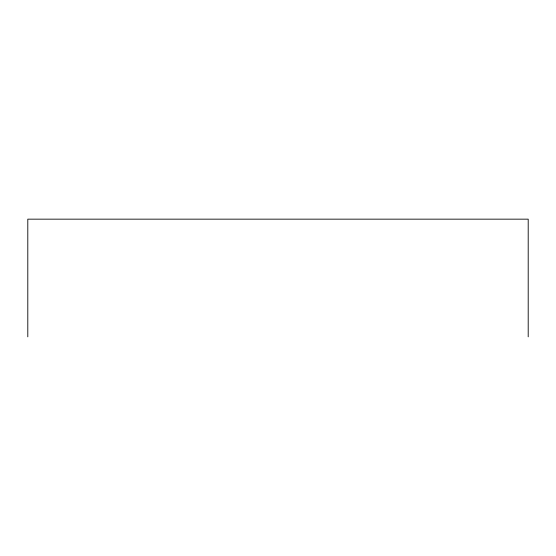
<?xml version="1.0" encoding="UTF-8"?>
<svg xmlns="http://www.w3.org/2000/svg" width="556" height="556" viewBox="0 0 556 556"><rect width="100%" height="100%" fill="white"/><g stroke="black" fill="none" stroke-linecap="round" stroke-linejoin="round"><path stroke-width="0.83" d="M528.2 336.839L528.2 219.161L27.8 219.161L27.8 336.839"/></g></svg>
